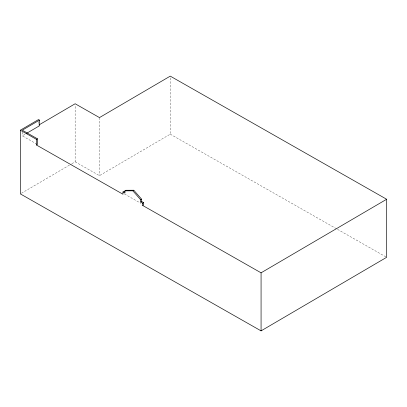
<?xml version="1.0" encoding="UTF-8"?>
<svg xmlns="http://www.w3.org/2000/svg" width="407" height="407" viewBox="0 0 407 407"><rect width="100%" height="100%" fill="white"/><g stroke="black" fill="none" stroke-linecap="round" stroke-linejoin="round"><path stroke-width="0.31" stroke-dasharray="2.04 1.53" d="M36.895 144.144L22.309 135.846L25.529 133.959M21.444 193.259L71.311 164.046M71.861 163.726L75.147 161.803L75.147 105.016M75.147 161.803L99.471 175.641L170.253 134.178L170.253 77.391M170.253 134.178L336.965 229.034M337.52 229.35L386.65 257.305M124.486 193.986L140.924 203.337M99.471 117.592L99.471 175.641M38.497 121.454L38.497 125.224M22.309 132.077L22.309 135.846"/><path stroke-width="0.61" d="M39.041 124.903L75.147 103.754L99.471 117.592L170.253 76.129L386.65 199.257L386.65 257.305L261.07 330.871L20.35 193.9L20.35 130.199L38.497 119.572L39.484 120.131L39.484 125.783L26.603 133.328M39.484 120.131L22.309 130.194L37.434 138.797L37.434 144.449L36.462 145.019L122.965 194.241L122.965 191.982L123.937 191.412L124.924 191.972M36.462 145.019L36.462 139.367L37.434 138.797M122.965 191.982L124.939 193.101L124.939 190.842L125.911 190.273L133.801 190.237L141.692 199.252L141.692 201.516L140.72 202.086L142.694 203.205L143.666 202.635L141.692 201.516M124.939 190.842L132.83 190.807L133.801 190.237M140.72 202.086L140.72 199.822L141.692 199.252M386.65 199.257L261.07 272.822L142.694 205.469L143.666 204.899L143.666 202.635M20.35 130.199L36.462 139.367M132.83 190.807L140.72 199.822M261.07 272.822L261.07 330.871M142.694 203.205L142.694 205.469"/></g></svg>
